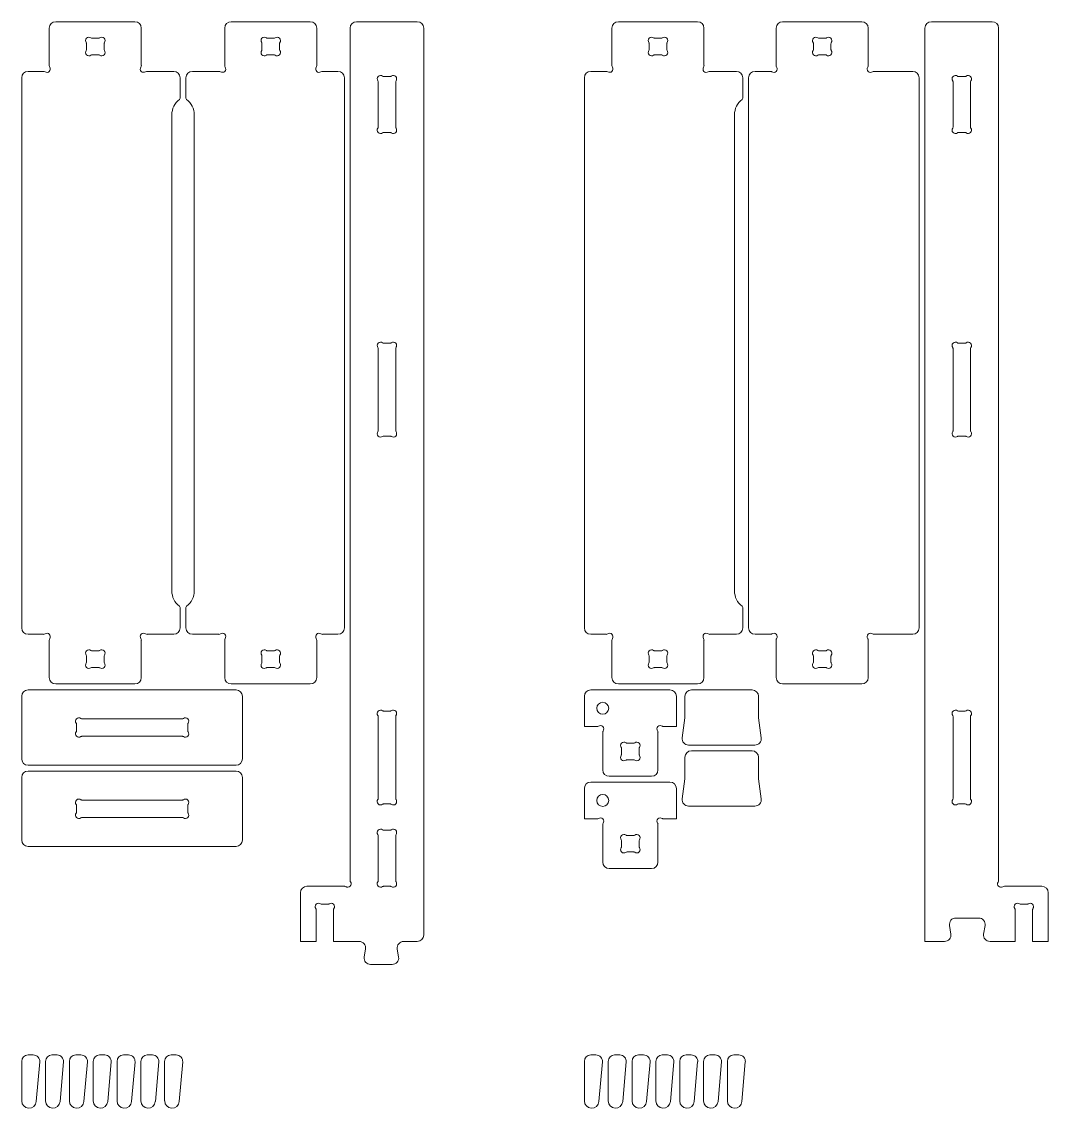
# Model space of a CAD drawing. Header units: millimetres. Extents: x 22 to 2423, y 21 to 1203.
# Drawn here: x 22 to 1138, y 21 to 1203 of the extents above; entities that cross this region are included whole.
import ezdxf

# ---------------------------------------------------------------- set-up
doc = ezdxf.new("R2010")
doc.units = ezdxf.units.MM

msp = doc.modelspace()

# ---------------------------------------------------------------- linework, layer by layer
at = {"color": 7, "linetype": 'Continuous', "lineweight": 15}
for p, q in [((51.7, 1195.6), (51.7, 1155)), ((144.7, 1202.6), (58.7, 1202.6)), ((151.7, 1155), (151.7, 1195.6)), ((242.4, 1155), (242.4, 1195.6)), ((249.4, 1202.6), (335.4, 1202.6)), ((342.4, 1195.6), (342.4, 1155)), ((378.7, 268.4), (378.7, 1195.6)), ((451.7, 1202.6), (385.7, 1202.6)), ((458.7, 209.6), (458.7, 1195.6)), ((663.3, 1195.6), (663.3, 1155)), ((756.3, 1202.6), (670.3, 1202.6)), ((763.3, 1155), (763.3, 1195.6)), ((841.8, 1154.4), (841.8, 1195.6)), ((848.8, 1202.6), (934.8, 1202.6)), ((941.8, 1195.6), (941.8, 1154.4)), ((1003.5, 202.6), (1003.5, 1195.6)), ((1010.5, 1202.6), (1076.5, 1202.6)), ((1083.5, 269), (1083.5, 1195.6)), ((105.4, 1184.6), (98.1, 1184.6)), ((288.7, 1184.6), (296, 1184.6)), ((717, 1184.6), (709.7, 1184.6)), ((888.2, 1184.6), (895.5, 1184.6)), ((92.2, 1178.7), (92.2, 1172.4)), ((111.2, 1172.4), (111.2, 1178.7)), ((282.9, 1172.4), (282.9, 1178.7)), ((301.9, 1178.7), (301.9, 1172.4)), ((703.8, 1178.7), (703.8, 1172.4)), ((722.8, 1172.4), (722.8, 1178.7)), ((882.3, 1172.4), (882.3, 1178.7)), ((901.3, 1178.7), (901.3, 1172.4)), ((98.1, 1166.6), (105.4, 1166.6)), ((296, 1166.6), (288.7, 1166.6)), ((709.7, 1166.6), (717, 1166.6)), ((895.5, 1166.6), (888.2, 1166.6)), ((45.3, 1148.6), (28.7, 1148.6)), ((186.9, 1148.6), (158.2, 1148.6)), ((207.2, 1148.6), (236, 1148.6)), ((348.8, 1148.6), (365.4, 1148.6)), ((656.9, 1148.6), (640.3, 1148.6)), ((798.5, 1148.6), (769.8, 1148.6)), ((818.8, 1148.6), (836, 1148.6)), ((947.7, 1148.6), (990.2, 1148.6)), ((21.7, 1141.6), (21.7, 543.6)), ((193.9, 1119.5), (193.9, 1141.6)), ((200.2, 1119.5), (200.2, 1141.6)), ((372.4, 543.6), (372.4, 1141.6)), ((409.2, 1087.9), (409.2, 1137.2)), ((415.1, 1143.1), (422.4, 1143.1)), ((428.2, 1137.2), (428.2, 1087.9)), ((633.3, 1141.6), (633.3, 543.6)), ((805.5, 1119.5), (805.5, 1141.6)), ((811.8, 1141.6), (811.8, 543.6)), ((997.2, 543.6), (997.2, 1141.6)), ((1034, 1137.2), (1034, 1087.9)), ((1047.2, 1143.1), (1039.9, 1143.1)), ((1053, 1087.9), (1053, 1137.2)), ((184.9, 583.8), (184.9, 1101.3)), ((209.2, 1101.3), (209.2, 583.8)), ((796.5, 583.8), (796.5, 1101.3)), ((422.4, 1082.1), (415.1, 1082.1)), ((1039.9, 1082.1), (1047.2, 1082.1)), ((415.1, 853.1), (422.4, 853.1)), ((1047.2, 853.1), (1039.9, 853.1)), ((409.2, 757.9), (409.2, 847.2)), ((428.2, 847.2), (428.2, 757.9)), ((1034, 847.2), (1034, 757.9)), ((1053, 757.9), (1053, 847.2)), ((422.4, 752.1), (415.1, 752.1)), ((1039.9, 752.1), (1047.2, 752.1)), ((193.9, 565.6), (193.9, 543.6)), ((200.2, 565.6), (200.2, 543.6)), ((805.5, 565.6), (805.5, 543.6)), ((45.3, 536.6), (28.7, 536.6)), ((186.9, 536.6), (158.2, 536.6)), ((207.2, 536.6), (236, 536.6)), ((348.8, 536.6), (365.4, 536.6)), ((656.9, 536.6), (640.3, 536.6)), ((798.5, 536.6), (769.8, 536.6)), ((818.8, 536.6), (836, 536.6)), ((947.7, 536.6), (990.2, 536.6)), ((51.7, 489.6), (51.7, 530.1)), ((151.7, 530.1), (151.7, 489.6)), ((242.4, 530.1), (242.4, 489.6)), ((342.4, 489.6), (342.4, 530.1)), ((663.3, 489.6), (663.3, 530.1)), ((763.3, 530.1), (763.3, 489.6)), ((841.8, 530.7), (841.8, 489.6)), ((941.8, 489.6), (941.8, 530.7)), ((92.2, 506.4), (92.2, 512.7)), ((98.1, 518.6), (105.4, 518.6)), ((111.2, 512.7), (111.2, 506.4)), ((282.9, 512.7), (282.9, 506.4)), ((296, 518.6), (288.7, 518.6)), ((301.9, 506.4), (301.9, 512.7)), ((703.8, 506.4), (703.8, 512.7)), ((709.7, 518.6), (717, 518.6)), ((722.8, 512.7), (722.8, 506.4)), ((882.3, 512.7), (882.3, 506.4)), ((895.5, 518.6), (888.2, 518.6)), ((901.3, 506.4), (901.3, 512.7)), ((105.4, 500.6), (98.1, 500.6)), ((288.7, 500.6), (296, 500.6)), ((717, 500.6), (709.7, 500.6)), ((888.2, 500.6), (895.5, 500.6)), ((254.7, 476.2), (28.7, 476.2)), ((144.7, 482.6), (58.7, 482.6)), ((249.4, 482.6), (335.4, 482.6)), ((726.3, 476.2), (640.3, 476.2)), ((756.3, 482.6), (670.3, 482.6)), ((815.6, 476.2), (749.6, 476.2)), ((848.8, 482.6), (934.8, 482.6)), ((21.7, 469.2), (21.7, 401.2)), ((261.7, 401.2), (261.7, 469.2)), ((633.3, 469.2), (633.3, 436.2)), ((733.3, 436.2), (733.3, 469.2)), ((742.6, 469.2), (742.6, 446.7)), ((822.6, 469.2), (822.6, 446.7)), ((415.1, 453.1), (422.4, 453.1)), ((1047.2, 453.1), (1039.9, 453.1)), ((81.2, 438.9), (81.2, 431.6)), ((196.4, 444.7), (87.1, 444.7)), ((202.2, 431.6), (202.2, 438.9)), ((409.2, 357.9), (409.2, 447.2)), ((428.2, 447.2), (428.2, 357.9)), ((742.6, 445.8), (739.7, 424.1)), ((822.7, 445.8), (825.6, 424.1)), ((1034, 447.2), (1034, 357.9)), ((1053, 357.9), (1053, 447.2)), ((87.1, 425.7), (196.4, 425.7)), ((633.3, 436.2), (647.5, 436.2)), ((653.3, 430.3), (653.3, 389.2)), ((713.3, 389.2), (713.3, 430.3)), ((719.2, 436.2), (733.3, 436.2)), ((687, 418.2), (679.7, 418.2)), ((746.6, 416.2), (818.6, 416.2)), ((673.8, 412.4), (673.8, 406.1)), ((692.8, 406.1), (692.8, 412.4)), ((742.6, 402.9), (742.6, 380.3)), ((815.6, 409.9), (749.6, 409.9)), ((822.6, 402.9), (822.6, 380.3)), ((28.7, 394.2), (254.7, 394.2)), ((679.7, 400.2), (687, 400.2)), ((21.7, 380.9), (21.7, 312.9)), ((254.7, 387.9), (28.7, 387.9)), ((261.7, 312.9), (261.7, 380.9)), ((660.3, 382.2), (706.3, 382.2)), ((742.6, 379.4), (739.7, 357.8)), ((822.7, 379.4), (825.6, 357.8)), ((633.3, 368.9), (633.3, 335.9)), ((726.3, 375.9), (640.3, 375.9)), ((733.3, 335.9), (733.3, 368.9)), ((196.4, 356.4), (87.1, 356.4)), ((81.2, 350.5), (81.2, 343.2)), ((202.2, 343.2), (202.2, 350.5)), ((422.4, 352.1), (415.1, 352.1)), ((746.6, 349.9), (818.6, 349.9)), ((1039.9, 352.1), (1047.2, 352.1)), ((87.1, 337.4), (196.4, 337.4)), ((633.3, 335.9), (647.5, 335.9)), ((719.2, 335.9), (733.3, 335.9)), ((415.1, 323.6), (422.4, 323.6)), ((653.3, 330), (653.3, 288.9)), ((713.3, 288.9), (713.3, 330)), ((409.2, 268.4), (409.2, 317.7)), ((428.2, 317.7), (428.2, 268.4)), ((673.8, 312), (673.8, 305.7)), ((687, 317.9), (679.7, 317.9)), ((692.8, 305.7), (692.8, 312)), ((28.7, 305.9), (254.7, 305.9)), ((679.7, 299.9), (687, 299.9)), ((660.3, 281.9), (706.3, 281.9)), ((372.9, 262.6), (331.7, 262.6)), ((422.4, 262.6), (415.1, 262.6)), ((1090, 262.6), (1130.5, 262.6)), ((324.7, 255.6), (324.7, 202.6)), ((1137.5, 255.6), (1137.5, 202.6)), ((341.7, 202.6), (341.7, 237.2)), ((347.6, 243.1), (354.9, 243.1)), ((360.7, 237.2), (360.7, 202.6)), ((1101.5, 237.2), (1101.5, 202.6)), ((1114.7, 243.1), (1107.4, 243.1)), ((1120.5, 202.6), (1120.5, 237.2)), ((1037.1, 228.1), (1061.9, 228.1)), ((1031.7, 210.7), (1030.2, 220)), ((1067.3, 210.7), (1068.8, 220)), ((341.7, 202.6), (324.7, 202.6)), ((388.5, 202.6), (360.7, 202.6)), ((451.7, 202.6), (436.9, 202.6)), ((1003.5, 202.6), (1024.8, 202.6)), ((1074.2, 202.6), (1101.5, 202.6)), ((1120.5, 202.6), (1137.5, 202.6)), ((395.4, 194.5), (394, 185.7)), ((430, 194.5), (431.4, 185.7)), ((424.5, 177.6), (400.9, 177.6)), ((21.7, 72.2), (21.7, 29.2)), ((34.3, 79.2), (28.7, 79.2)), ((37.5, 28.5), (41.3, 71.6)), ((47.6, 72.2), (47.6, 29.2)), ((60.2, 79.2), (54.6, 79.2)), ((63.4, 28.5), (67.2, 71.6)), ((73.5, 72.2), (73.5, 29.2)), ((86.1, 79.2), (80.5, 79.2)), ((89.3, 28.5), (93.1, 71.6)), ((99.4, 72.2), (99.4, 29.2)), ((112, 79.2), (106.4, 79.2)), ((115.2, 28.5), (119, 71.6)), ((125.3, 72.2), (125.3, 29.2)), ((137.9, 79.2), (132.3, 79.2)), ((141.1, 28.5), (144.9, 71.6)), ((151.2, 72.2), (151.2, 29.2)), ((163.8, 79.2), (158.2, 79.2)), ((167, 28.5), (170.8, 71.6)), ((177.1, 72.2), (177.1, 29.2)), ((189.7, 79.2), (184.1, 79.2)), ((192.9, 28.5), (196.7, 71.6)), ((633.3, 72.2), (633.3, 29.2)), ((645.9, 79.2), (640.3, 79.2)), ((649.1, 28.5), (652.9, 71.6)), ((659.2, 72.2), (659.2, 29.2)), ((671.8, 79.2), (666.2, 79.2)), ((675, 28.5), (678.8, 71.6)), ((685.1, 72.2), (685.1, 29.2)), ((697.7, 79.2), (692.1, 79.2)), ((700.9, 28.5), (704.7, 71.6)), ((711, 72.2), (711, 29.2)), ((723.6, 79.2), (718, 79.2)), ((726.8, 28.5), (730.6, 71.6)), ((736.9, 72.2), (736.9, 29.2)), ((749.5, 79.2), (743.9, 79.2)), ((752.7, 28.5), (756.4, 71.6)), ((762.8, 72.2), (762.8, 29.2)), ((775.4, 79.2), (769.8, 79.2)), ((778.6, 28.5), (782.3, 71.6)), ((788.7, 72.2), (788.7, 29.2)), ((801.3, 79.2), (795.7, 79.2)), ((804.5, 28.5), (808.2, 71.6))]:
    msp.add_line(p, q, dxfattribs=at)
for centre in [(653.3, 456.2), (653.3, 355.9)]:
    msp.add_circle(centre, 6.5, dxfattribs=at)
for centre, radius, start, end in [((58.7, 1195.6), 7, 90, 180), ((144.7, 1195.6), 7, 0, 90), ((249.4, 1195.6), 7, 90, 180), ((335.4, 1195.6), 7, 0, 90), ((385.7, 1195.6), 7, 90, 180), ((451.7, 1195.6), 7, 0, 90), ((670.3, 1195.6), 7, 90, 180), ((756.3, 1195.6), 7, 0, 90), ((848.8, 1195.6), 7, 90, 180), ((934.8, 1195.6), 7, 0, 90), ((1010.5, 1195.6), 7, 90, 180), ((1076.5, 1195.6), 7, 0, 90), ((94.8, 1182), 3.68, 53.4561, 216.5439), ((98.1, 1186.4), 1.8, 233.4561, 270), ((105.4, 1186.4), 1.8, 270, 306.5439), ((108.6, 1182), 3.68, 323.4561, 126.5439), ((285.5, 1182), 3.68, 53.4561, 216.5439), ((288.7, 1186.4), 1.8, 233.4561, 270), ((296, 1186.4), 1.8, 270, 306.5439), ((299.3, 1182), 3.68, 323.4561, 126.5439), ((706.4, 1182), 3.68, 53.4561, 216.5439), ((709.7, 1186.4), 1.8, 233.4561, 270), ((717, 1186.4), 1.8, 270, 306.5439), ((720.2, 1182), 3.68, 323.4561, 126.5439), ((884.9, 1182), 3.68, 53.4561, 216.5439), ((888.2, 1186.4), 1.8, 233.4561, 270), ((895.5, 1186.4), 1.8, 270, 306.5439), ((898.7, 1182), 3.68, 323.4561, 126.5439), ((94.8, 1169.2), 3.68, 143.4561, 306.5439), ((90.4, 1178.7), 1.8, 0, 36.5439), ((90.4, 1172.4), 1.8, 323.4561, 0), ((108.6, 1169.2), 3.68, 233.4561, 36.5439), ((113, 1178.7), 1.8, 143.4561, 180), ((113, 1172.4), 1.8, 180, 216.5439), ((285.5, 1169.2), 3.68, 143.4561, 306.5439), ((281.1, 1178.7), 1.8, 0, 36.5439), ((281.1, 1172.4), 1.8, 323.4561, 0), ((299.3, 1169.2), 3.67, 233.4561, 36.5439), ((303.7, 1178.7), 1.8, 143.4561, 180), ((303.7, 1172.4), 1.8, 180, 216.5439), ((706.4, 1169.2), 3.68, 143.4561, 306.5439), ((702, 1178.7), 1.8, 0, 36.5439), ((702, 1172.4), 1.8, 323.4561, 0), ((720.2, 1169.2), 3.68, 233.4561, 36.5439), ((724.6, 1178.7), 1.8, 143.4561, 180), ((724.6, 1172.4), 1.8, 180, 216.5439), ((884.9, 1169.2), 3.68, 143.4561, 306.5439), ((880.5, 1178.7), 1.8, 0, 36.5439), ((880.5, 1172.4), 1.8, 323.4561, 0), ((898.7, 1169.2), 3.67, 233.4561, 36.5439), ((903.1, 1178.7), 1.8, 143.4561, 180), ((903.1, 1172.4), 1.8, 180, 216.5439), ((98.1, 1164.8), 1.8, 90, 126.5439), ((105.4, 1164.8), 1.8, 53.4561, 90), ((288.7, 1164.8), 1.8, 90, 126.5439), ((296, 1164.8), 1.8, 53.4561, 90), ((709.7, 1164.8), 1.8, 90, 126.5439), ((717, 1164.8), 1.8, 53.4561, 90), ((888.2, 1164.8), 1.8, 90, 126.5439), ((895.5, 1164.8), 1.8, 53.4561, 90), ((28.7, 1141.6), 7, 90, 180), ((45.3, 1144.9), 3.67, 58.6003, 90), ((49.1, 1151.2), 3.68, 238.6003, 31.3997), ((55.4, 1155), 3.68, 180, 211.3997), ((154.3, 1151.2), 3.67, 148.6003, 301.3997), ((148.1, 1155), 3.68, 328.6003, 0), ((158.2, 1144.9), 3.67, 90, 121.3997), ((186.9, 1141.6), 7, 0, 90), ((207.2, 1141.6), 7, 90, 180), ((236, 1144.9), 3.67, 58.6003, 90), ((239.8, 1151.2), 3.67, 238.6003, 31.3997), ((246.1, 1155), 3.68, 180, 211.3997), ((345, 1151.2), 3.68, 148.6003, 301.3997), ((338.7, 1155), 3.68, 328.6003, 0), ((348.8, 1144.9), 3.67, 90, 121.3997), ((365.4, 1141.6), 7, 0, 90), ((640.3, 1141.6), 7, 90, 180), ((656.9, 1144.9), 3.67, 58.6003, 90), ((660.7, 1151.2), 3.67, 238.6003, 31.3997), ((667, 1155), 3.68, 180, 211.3997), ((765.9, 1151.2), 3.68, 148.6003, 301.3997), ((759.7, 1155), 3.68, 328.6003, 0), ((769.8, 1144.9), 3.67, 90, 121.3997), ((798.5, 1141.6), 7, 0, 90), ((818.8, 1141.6), 7, 90, 180), ((836, 1146.7), 1.84, 53.5849, 90), ((839.2, 1151.2), 3.68, 233.5849, 36.4151), ((843.7, 1154.4), 1.84, 180, 216.4151), ((944.4, 1151.2), 3.68, 143.5849, 306.4151), ((940, 1154.4), 1.84, 323.5849, 0), ((947.7, 1146.7), 1.84, 90, 126.4151), ((990.2, 1141.6), 7, 0, 90), ((411.8, 1140.5), 3.67, 53.4561, 216.5439), ((407.4, 1137.2), 1.8, 0, 36.5439), ((415.1, 1144.9), 1.8, 233.4561, 270), ((422.4, 1144.9), 1.8, 270, 306.5439), ((425.6, 1140.5), 3.68, 323.4561, 126.5439), ((430, 1137.2), 1.8, 143.4561, 180), ((1036.6, 1140.5), 3.68, 53.4561, 216.5439), ((1032.2, 1137.2), 1.8, 0, 36.5439), ((1039.9, 1144.9), 1.8, 233.4561, 270), ((1047.2, 1144.9), 1.8, 270, 306.5439), ((1050.4, 1140.5), 3.68, 323.4561, 126.5439), ((1054.8, 1137.2), 1.8, 143.4561, 180), ((205.9, 1101.3), 21, 127.2944, 180), ((192.1, 1119.5), 1.84, 307.2944, 0), ((202.1, 1119.5), 1.84, 180, 232.7056), ((188.2, 1101.3), 21, 0, 52.7056), ((817.5, 1101.3), 21, 127.2944, 180), ((803.6, 1119.5), 1.84, 307.2944, 0), ((411.8, 1084.7), 3.68, 143.4561, 306.5439), ((407.4, 1087.9), 1.8, 323.4561, 0), ((425.6, 1084.7), 3.68, 233.4561, 36.5439), ((430, 1087.9), 1.8, 180, 216.5439), ((1036.6, 1084.7), 3.68, 143.4561, 306.5439), ((1032.2, 1087.9), 1.8, 323.4561, 0), ((1050.4, 1084.7), 3.68, 233.4561, 36.5439), ((1054.8, 1087.9), 1.8, 180, 216.5439), ((415.1, 1080.3), 1.8, 90, 126.5439), ((422.4, 1080.3), 1.8, 53.4561, 90), ((1039.9, 1080.3), 1.8, 90, 126.5439), ((1047.2, 1080.3), 1.8, 53.4561, 90), ((411.8, 850.5), 3.67, 53.4561, 216.5439), ((415.1, 854.9), 1.8, 233.4561, 270), ((422.4, 854.9), 1.8, 270, 306.5439), ((425.6, 850.5), 3.67, 323.4561, 126.5439), ((1036.6, 850.5), 3.68, 53.4561, 216.5439), ((1039.9, 854.9), 1.8, 233.4561, 270), ((1047.2, 854.9), 1.8, 270, 306.5439), ((1050.4, 850.5), 3.67, 323.4561, 126.5439), ((407.4, 847.2), 1.8, 0, 36.5439), ((430, 847.2), 1.8, 143.4561, 180), ((1032.2, 847.2), 1.8, 0, 36.5439), ((1054.8, 847.2), 1.8, 143.4561, 180), ((411.8, 754.7), 3.67, 143.4561, 306.5439), ((407.4, 757.9), 1.8, 323.4561, 0), ((425.6, 754.7), 3.68, 233.4561, 36.5439), ((430, 757.9), 1.8, 180, 216.5439), ((1036.6, 754.7), 3.67, 143.4561, 306.5439), ((1032.2, 757.9), 1.8, 323.4561, 0), ((1050.4, 754.7), 3.68, 233.4561, 36.5439), ((1054.8, 757.9), 1.8, 180, 216.5439), ((415.1, 750.3), 1.8, 90, 126.5439), ((422.4, 750.3), 1.8, 53.4561, 90), ((1039.9, 750.3), 1.8, 90, 126.5439), ((1047.2, 750.3), 1.8, 53.4561, 90), ((205.9, 583.8), 21, 180, 232.7056), ((188.2, 583.8), 21, 307.2944, 0), ((817.5, 583.8), 21, 180, 232.7056), ((192.1, 565.6), 1.84, 0, 52.7056), ((202.1, 565.6), 1.84, 127.2944, 180), ((803.6, 565.6), 1.84, 0, 52.7056), ((28.7, 543.6), 7, 180, 270), ((186.9, 543.6), 7, 270, 0), ((207.2, 543.6), 7, 180, 270), ((365.4, 543.6), 7, 270, 0), ((640.3, 543.6), 7, 180, 270), ((798.5, 543.6), 7, 270, 0), ((818.8, 543.6), 7, 180, 270), ((990.2, 543.6), 7, 270, 0), ((45.3, 540.2), 3.68, 270, 301.3997), ((49.1, 534), 3.68, 328.6003, 121.3997), ((55.4, 530.1), 3.67, 148.6003, 180), ((154.3, 534), 3.68, 58.6003, 211.3997), ((148.1, 530.1), 3.68, 0, 31.3997), ((158.2, 540.2), 3.68, 238.6003, 270), ((236, 540.2), 3.68, 270, 301.3997), ((239.8, 534), 3.68, 328.6003, 121.3997), ((246.1, 530.1), 3.68, 148.6003, 180), ((345, 534), 3.68, 58.6003, 211.3997), ((338.7, 530.1), 3.68, 0, 31.3997), ((348.8, 540.2), 3.68, 238.6003, 270), ((656.9, 540.2), 3.68, 270, 301.3997), ((660.7, 534), 3.67, 328.6003, 121.3997), ((667, 530.1), 3.68, 148.6003, 180), ((765.9, 534), 3.68, 58.6003, 211.3997), ((759.7, 530.1), 3.67, 0, 31.3997), ((769.8, 540.2), 3.68, 238.6003, 270), ((836, 538.4), 1.84, 270, 306.4151), ((839.2, 534), 3.68, 323.5849, 126.4151), ((843.7, 530.7), 1.84, 143.5849, 180), ((944.4, 534), 3.68, 53.5849, 216.4151), ((940, 530.7), 1.84, 0, 36.4151), ((947.7, 538.4), 1.84, 233.5849, 270), ((94.8, 516), 3.68, 53.4561, 216.5439), ((90.4, 512.7), 1.8, 0, 36.5439), ((98.1, 520.4), 1.8, 233.4561, 270), ((105.4, 520.4), 1.8, 270, 306.5439), ((108.6, 516), 3.68, 323.4561, 126.5439), ((113, 512.7), 1.8, 143.4561, 180), ((285.5, 516), 3.68, 53.4561, 216.5439), ((281.1, 512.7), 1.8, 0, 36.5439), ((288.7, 520.4), 1.8, 233.4561, 270), ((296, 520.4), 1.8, 270, 306.5439), ((299.3, 516), 3.68, 323.4561, 126.5439), ((303.7, 512.7), 1.8, 143.4561, 180), ((706.4, 516), 3.68, 53.4561, 216.5439), ((702, 512.7), 1.8, 0, 36.5439), ((709.7, 520.4), 1.8, 233.4561, 270), ((717, 520.4), 1.8, 270, 306.5439), ((720.2, 516), 3.68, 323.4561, 126.5439), ((724.6, 512.7), 1.8, 143.4561, 180), ((884.9, 516), 3.68, 53.4561, 216.5439), ((880.5, 512.7), 1.8, 0, 36.5439), ((888.2, 520.4), 1.8, 233.4561, 270), ((895.5, 520.4), 1.8, 270, 306.5439), ((898.7, 516), 3.68, 323.4561, 126.5439), ((903.1, 512.7), 1.8, 143.4561, 180), ((94.8, 503.2), 3.68, 143.4561, 306.5439), ((90.4, 506.4), 1.8, 323.4561, 0), ((98.1, 498.8), 1.8, 90, 126.5439), ((105.4, 498.8), 1.8, 53.4561, 90), ((108.6, 503.2), 3.68, 233.4561, 36.5439), ((113, 506.4), 1.8, 180, 216.5439), ((285.5, 503.2), 3.68, 143.4561, 306.5439), ((281.1, 506.4), 1.8, 323.4561, 0), ((288.7, 498.8), 1.8, 90, 126.5439), ((296, 498.8), 1.8, 53.4561, 90), ((299.3, 503.2), 3.68, 233.4561, 36.5439), ((303.7, 506.4), 1.8, 180, 216.5439), ((706.4, 503.2), 3.68, 143.4561, 306.5439), ((702, 506.4), 1.8, 323.4561, 0), ((709.7, 498.8), 1.8, 90, 126.5439), ((717, 498.8), 1.8, 53.4561, 90), ((720.2, 503.2), 3.68, 233.4561, 36.5439), ((724.6, 506.4), 1.8, 180, 216.5439), ((884.9, 503.2), 3.68, 143.4561, 306.5439), ((880.5, 506.4), 1.8, 323.4561, 0), ((888.2, 498.8), 1.8, 90, 126.5439), ((895.5, 498.8), 1.8, 53.4561, 90), ((898.7, 503.2), 3.68, 233.4561, 36.5439), ((903.1, 506.4), 1.8, 180, 216.5439), ((58.7, 489.6), 7, 180, 270), ((144.7, 489.6), 7, 270, 0), ((249.4, 489.6), 7, 180, 270), ((335.4, 489.6), 7, 270, 0), ((670.3, 489.6), 7, 180, 270), ((756.3, 489.6), 7, 270, 0), ((848.8, 489.6), 7, 180, 270), ((934.8, 489.6), 7, 270, 0), ((28.7, 469.2), 7, 90, 180), ((254.7, 469.2), 7, 0, 90), ((640.3, 469.2), 7, 90, 180), ((726.3, 469.2), 7, 0, 90), ((749.6, 469.2), 7, 90, 180), ((815.6, 469.2), 7, 0, 90), ((411.8, 450.5), 3.68, 53.4561, 216.5439), ((415.1, 454.9), 1.8, 233.4561, 270), ((422.4, 454.9), 1.8, 270, 306.5439), ((425.6, 450.5), 3.67, 323.4561, 126.5439), ((1036.6, 450.5), 3.68, 53.4561, 216.5439), ((1039.9, 454.9), 1.8, 233.4561, 270), ((1047.2, 454.9), 1.8, 270, 306.5439), ((1050.4, 450.5), 3.67, 323.4561, 126.5439), ((83.8, 442.1), 3.68, 53.4561, 216.5439), ((79.4, 438.9), 1.8, 0, 36.5439), ((87.1, 446.5), 1.8, 233.4561, 270), ((196.4, 446.5), 1.8, 270, 306.5439), ((199.6, 442.1), 3.68, 323.4561, 126.5439), ((204, 438.9), 1.8, 143.4561, 180), ((407.4, 447.2), 1.8, 0, 36.5439), ((430, 447.2), 1.8, 143.4561, 180), ((650.7, 433.6), 3.68, 323.5849, 126.4151), ((715.9, 433.6), 3.68, 53.5849, 216.4151), ((735.6, 446.7), 7, 352.4054, 0), ((829.6, 446.7), 7, 180, 187.5946), ((1032.2, 447.2), 1.8, 0, 36.5439), ((1054.8, 447.2), 1.8, 143.4561, 180), ((83.8, 428.3), 3.68, 143.4561, 306.5439), ((79.4, 431.6), 1.8, 323.4561, 0), ((87.1, 423.9), 1.8, 90, 126.5439), ((196.4, 423.9), 1.8, 53.4561, 90), ((199.6, 428.3), 3.68, 233.4561, 36.5439), ((204, 431.6), 1.8, 180, 216.5439), ((647.5, 438.1), 1.84, 270, 306.4151), ((655.2, 430.3), 1.84, 143.5849, 180), ((711.5, 430.3), 1.84, 0, 36.4151), ((719.2, 438.1), 1.84, 233.5849, 270), ((676.4, 415.6), 3.68, 53.4561, 216.5439), ((679.7, 420), 1.8, 233.4561, 270), ((687, 420), 1.8, 270, 306.5439), ((690.2, 415.6), 3.68, 323.4561, 126.5439), ((746.6, 423.2), 7, 172.4054, 270), ((818.6, 423.2), 7, 270, 7.5946), ((676.4, 402.8), 3.68, 143.4561, 306.5439), ((672, 412.4), 1.8, 0, 36.5439), ((672, 406.1), 1.8, 323.4561, 0), ((690.2, 402.8), 3.68, 233.4561, 36.5439), ((694.6, 412.4), 1.8, 143.4561, 180), ((694.6, 406.1), 1.8, 180, 216.5439), ((749.6, 402.9), 7, 90, 180), ((815.6, 402.9), 7, 0, 90), ((28.7, 401.2), 7, 180, 270), ((254.7, 401.2), 7, 270, 0), ((679.7, 398.4), 1.8, 90, 126.5439), ((687, 398.4), 1.8, 53.4561, 90), ((28.7, 380.9), 7, 90, 180), ((254.7, 380.9), 7, 0, 90), ((660.3, 389.2), 7, 180, 270), ((706.3, 389.2), 7, 270, 0), ((735.6, 380.3), 7, 352.4054, 0), ((829.6, 380.3), 7, 180, 187.5946), ((640.3, 368.9), 7, 90, 180), ((726.3, 368.9), 7, 0, 90), ((83.8, 353.8), 3.68, 53.4561, 216.5439), ((87.1, 358.2), 1.8, 233.4561, 270), ((196.4, 358.2), 1.8, 270, 306.5439), ((199.6, 353.8), 3.68, 323.4561, 126.5439), ((411.8, 354.7), 3.68, 143.4561, 306.5439), ((407.4, 357.9), 1.8, 323.4561, 0), ((425.6, 354.7), 3.68, 233.4561, 36.5439), ((430, 357.9), 1.8, 180, 216.5439), ((746.6, 356.9), 7, 172.4054, 270), ((818.6, 356.9), 7, 270, 7.5946), ((1036.6, 354.7), 3.68, 143.4561, 306.5439), ((1032.2, 357.9), 1.8, 323.4561, 0), ((1050.4, 354.7), 3.68, 233.4561, 36.5439), ((1054.8, 357.9), 1.8, 180, 216.5439), ((79.4, 350.5), 1.8, 0, 36.5439), ((79.4, 343.2), 1.8, 323.4561, 0), ((204, 350.5), 1.8, 143.4561, 180), ((204, 343.2), 1.8, 180, 216.5439), ((415.1, 350.3), 1.8, 90, 126.5439), ((422.4, 350.3), 1.8, 53.4561, 90), ((1039.9, 350.3), 1.8, 90, 126.5439), ((1047.2, 350.3), 1.8, 53.4561, 90), ((83.8, 340), 3.67, 143.4561, 306.5439), ((87.1, 335.6), 1.8, 90, 126.5439), ((196.4, 335.6), 1.8, 53.4561, 90), ((199.6, 340), 3.68, 233.4561, 36.5439), ((647.5, 337.7), 1.84, 270, 306.4151), ((650.7, 333.3), 3.68, 323.5849, 126.4151), ((655.2, 330), 1.84, 143.5849, 180), ((715.9, 333.3), 3.68, 53.5849, 216.4151), ((711.5, 330), 1.84, 0, 36.4151), ((719.2, 337.7), 1.84, 233.5849, 270), ((411.8, 321), 3.68, 53.4561, 216.5439), ((415.1, 325.4), 1.8, 233.4561, 270), ((422.4, 325.4), 1.8, 270, 306.5439), ((425.6, 321), 3.68, 323.4561, 126.5439), ((28.7, 312.9), 7, 180, 270), ((254.7, 312.9), 7, 270, 0), ((407.4, 317.7), 1.8, 0, 36.5439), ((430, 317.7), 1.8, 143.4561, 180), ((676.4, 315.3), 3.68, 53.4561, 216.5439), ((672, 312), 1.8, 0, 36.5439), ((679.7, 319.7), 1.8, 233.4561, 270), ((687, 319.7), 1.8, 270, 306.5439), ((690.2, 315.3), 3.68, 323.4561, 126.5439), ((694.6, 312), 1.8, 143.4561, 180), ((676.4, 302.5), 3.68, 143.4561, 306.5439), ((672, 305.7), 1.8, 323.4561, 0), ((679.7, 298.1), 1.8, 90, 126.5439), ((687, 298.1), 1.8, 53.4561, 90), ((690.2, 302.5), 3.68, 233.4561, 36.5439), ((694.6, 305.7), 1.8, 180, 216.5439), ((660.3, 288.9), 7, 180, 270), ((706.3, 288.9), 7, 270, 0), ((331.7, 255.6), 7, 90, 180), ((372.9, 260.7), 1.84, 53.5849, 90), ((376.1, 265.2), 3.68, 233.5849, 36.4151), ((380.6, 268.4), 1.84, 180, 216.4151), ((411.8, 265.2), 3.68, 143.4561, 306.5439), ((407.4, 268.4), 1.8, 323.4561, 0), ((415.1, 260.8), 1.8, 90, 126.5439), ((422.4, 260.8), 1.8, 53.4561, 90), ((425.6, 265.2), 3.68, 233.4561, 36.5439), ((430, 268.4), 1.8, 180, 216.5439), ((1086.1, 265.2), 3.68, 148.6003, 301.3997), ((1079.9, 269), 3.67, 328.6003, 0), ((1090, 258.9), 3.67, 90, 121.3997), ((1130.5, 255.6), 7, 0, 90), ((344.3, 240.5), 3.67, 53.4561, 216.5439), ((339.9, 237.2), 1.8, 0, 36.5439), ((347.6, 244.9), 1.8, 233.4561, 270), ((354.9, 244.9), 1.8, 270, 306.5439), ((358.1, 240.5), 3.67, 323.4561, 126.5439), ((362.5, 237.2), 1.8, 143.4561, 180), ((1104.1, 240.5), 3.68, 53.4561, 216.5439), ((1099.7, 237.2), 1.8, 0, 36.5439), ((1107.4, 244.9), 1.8, 233.4561, 270), ((1114.7, 244.9), 1.8, 270, 306.5439), ((1117.9, 240.5), 3.68, 323.4561, 126.5439), ((1122.3, 237.2), 1.8, 143.4561, 180), ((1037.1, 221.1), 7, 90, 189.0903), ((1061.9, 221.1), 7, 350.9097, 90), ((388.5, 195.6), 7, 350.9097, 90), ((436.9, 195.6), 7, 90, 189.0903), ((451.7, 209.6), 7, 270, 0), ((1024.8, 209.6), 7, 270, 9.0903), ((1074.2, 209.6), 7, 170.9097, 270), ((400.9, 184.6), 7, 170.9097, 270), ((424.5, 184.6), 7, 270, 9.0903), ((28.7, 72.2), 7, 90, 180), ((34.3, 72.2), 7, 355, 90), ((54.6, 72.2), 7, 90, 180), ((60.2, 72.2), 7, 355, 90), ((80.5, 72.2), 7, 90, 180), ((86.1, 72.2), 7, 355, 90), ((106.4, 72.2), 7, 90, 180), ((112, 72.2), 7, 355, 90), ((132.3, 72.2), 7, 90, 180), ((137.9, 72.2), 7, 355, 90), ((158.2, 72.2), 7, 90, 180), ((163.8, 72.2), 7, 355, 90), ((184.1, 72.2), 7, 90, 180), ((189.7, 72.2), 7, 355, 90), ((640.3, 72.2), 7, 90, 180), ((645.9, 72.2), 7, 355, 90), ((666.2, 72.2), 7, 90, 180), ((671.8, 72.2), 7, 355, 90), ((692.1, 72.2), 7, 90, 180), ((697.7, 72.2), 7, 355, 90), ((718, 72.2), 7, 90, 180), ((723.6, 72.2), 7, 355, 90), ((743.9, 72.2), 7, 90, 180), ((749.5, 72.2), 7, 355, 90), ((769.8, 72.2), 7, 90, 180), ((775.4, 72.2), 7, 355, 90), ((795.7, 72.2), 7, 90, 180), ((801.3, 72.2), 7, 355, 90), ((29.6, 29.2), 7.89, 180, 355), ((55.5, 29.2), 7.89, 180, 355), ((81.4, 29.2), 7.89, 180, 355), ((107.3, 29.2), 7.89, 180, 355), ((133.2, 29.2), 7.89, 180, 355), ((159.1, 29.2), 7.89, 180, 355), ((185, 29.2), 7.89, 180, 355), ((641.2, 29.2), 7.89, 180, 355), ((667.1, 29.2), 7.89, 180, 355), ((693, 29.2), 7.89, 180, 355), ((718.9, 29.2), 7.89, 180, 355), ((744.8, 29.2), 7.89, 180, 355), ((770.7, 29.2), 7.89, 180, 355), ((796.6, 29.2), 7.89, 180, 355)]:
    msp.add_arc(centre, radius, start, end, dxfattribs=at)

doc.saveas('drawing.dxf')
